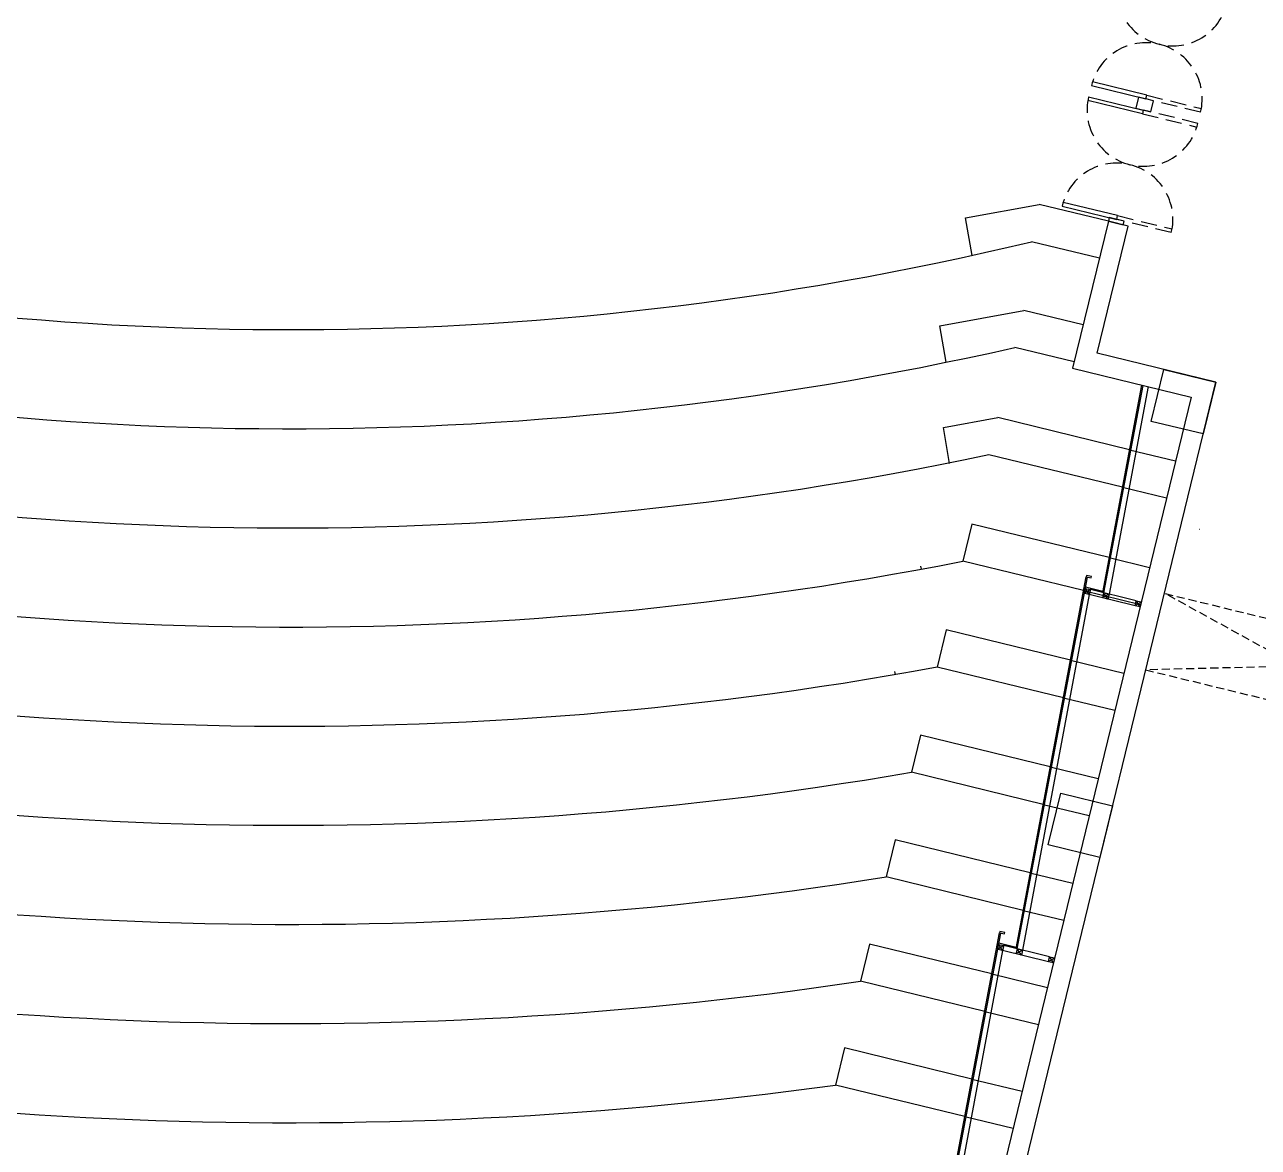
# Model space of a CAD drawing. Header units: feet. Extents: x 50754 to 76410, y 49660 to 67674.
# Drawn here: x 67124.2 to 67609.7, y 58725.9 to 59167.5 of the extents above; entities that cross this region are included whole.
import ezdxf

# ---------------------------------------------------------------- set-up
doc = ezdxf.new("R2010")
doc.units = ezdxf.units.FT
for name, pattern in [('Amconstr', [9999, 9999, 0]), ('CENTER', [2, 1.25, -0.25, 0.25, -0.25]), ('CENTER2', [28.575, 19.05, -3.175, 3.175, -3.175]), ('HIDDEN', [9.525, 6.35, -3.175])]:
    doc.linetypes.add(name, pattern=pattern)
for name, color, linetype in [('03--GRID', 8, 'CENTER2'), ('06--LINE-1 HID', 2, 'HIDDEN'), ('arch-win', 40, 'Continuous'), ('COL', 6, 'Continuous'), ('E--CONCRETE-1', 6, 'Continuous'), ('F--BLOCKWALL-3', 253, 'Continuous'), ('L--DOORS-1', 1, 'Continuous'), ('M--STAIR', 2, 'Continuous'), ('M--STAIR IDD', 1, 'HIDDEN'), ('ONELIB-LABCLASSSTRUCTURE', 1, 'Continuous'), ('WALL', 4, 'Continuous')]:
    doc.layers.add(name, color=color, linetype=linetype)

# ---------------------------------------------------------------- blocks, each defined once
blk = doc.blocks.new('A$C2b783d29')
at = {"layer": '03--GRID', "color": 253, "linetype": 'CENTER', "ltscale": 2}
for p, q in [((1358.4, 413.74, 0.04), (1360.4, 415.85, 0.04)), ((1360.4, 413.74, 0.04), (1358.4, 415.74, 0.04)), ((1502.54, 413.74, 0.04), (1504.54, 415.85, 0.04)), ((1504.54, 413.74, 0.04), (1502.54, 415.74, 0.04)), ((1358.4, 406.15), (1360.4, 408.27)), ((1360.4, 406.15), (1358.4, 408.27)), ((1502.54, 406.18), (1504.54, 408.29)), ((1504.54, 406.18), (1502.54, 408.29)), ((1358.4, 393.14, 0.15), (1360.4, 395.14, 0.15)), ((1360.4, 393.14, 0.15), (1358.4, 395.14, 0.15)), ((1502.54, 393.14, 0.15), (1504.54, 395.14, 0.15)), ((1504.54, 393.14, 0.15), (1502.54, 395.14, 0.15))]:
    blk.add_line(p, q, dxfattribs=at)
at = {"layer": '06--LINE-1 HID', "color": 253, "ltscale": 0.5}
for p, q in [((1479, 385.18), (1479, 270.18)), ((1510, 270.18), (1479, 385.18)), ((1479, 270.18), (1510, 384.88)), ((1510, 384.88), (1510, 270.18))]:
    blk.add_line(p, q, dxfattribs=at)
at = {"layer": 'arch-win', "color": 253}
for p, q in [((1216.25, 408.79, 0.11), (1364.9, 416.58, 0.11)), ((1216.25, 408.29, 0.11), (1364.92, 416.08, 0.11)), ((1358.4, 413.74), (1216.25, 406.18)), ((1291.44, 412.73), (1291.44, 393.18)), ((1306.44, 413.52), (1306.44, 393.18)), ((1333.46, 414.94), (1333.46, 393.18)), ((1348.46, 415.72), (1348.46, 393.18)), ((1358.4, 415.74), (1360.4, 415.85)), ((1358.4, 413.74), (1358.4, 415.74)), ((1358.4, 395.18), (1358.4, 413.74)), ((1360.4, 413.74), (1358.4, 413.74)), ((1360.4, 408.79, 0.11), (1509.04, 416.58, 0.11)), ((1360.4, 408.29, 0.11), (1509.07, 416.08, 0.11)), ((1360.4, 415.85), (1360.4, 413.74)), ((1360.4, 395.18), (1360.4, 413.74)), ((1502.54, 413.74), (1360.4, 406.15)), ((1360.9, 408.82, -0.03), (1360.9, 415.87, 0.01)), ((1365.4, 416.61, 0.11), (1364.9, 416.58, 0.11)), ((1364.9, 416.58, 0.11), (1365, 414.59, 0.11)), ((1365, 414.59, 0.11), (1365.5, 414.61, 0.11)), ((1365.5, 414.61, 0.11), (1365.4, 416.61, 0.11)), ((1460.68, 414.05), (1460.68, 393.18)), ((1475.68, 414.84), (1475.68, 393.18)), ((1502.54, 415.74), (1504.54, 415.85)), ((1502.54, 413.74), (1502.54, 415.74)), ((1502.54, 395.18), (1502.54, 413.74)), ((1504.54, 413.74), (1502.54, 413.74)), ((1503.54, 416.3), (1503.54, 393.18)), ((1504.54, 415.85), (1504.54, 413.74)), ((1504.54, 395.18), (1504.54, 413.74)), ((1504.54, 408.79, 0.11), (1587.5, 413.14, 0.11)), ((1505.04, 408.82, -0.03), (1505.04, 415.87, 0.01)), ((1509.54, 416.61, 0.11), (1509.04, 416.58, 0.11)), ((1509.04, 416.58, 0.11), (1509.15, 414.59, 0.11)), ((1509.15, 414.59, 0.11), (1509.65, 414.61, 0.11)), ((1509.65, 414.61, 0.11), (1509.54, 416.61, 0.11)), ((1358.4, 408.27), (1360.4, 408.27)), ((1358.4, 406.15), (1358.4, 408.27)), ((1360.4, 408.27), (1360.4, 406.15)), ((1375.67, 409.59), (1375.67, 393.18)), ((1390.67, 410.54), (1390.67, 393.18)), ((1418.07, 411.82), (1418.07, 393.18)), ((1433.07, 412.6), (1433.07, 393.18)), ((1502.54, 408.29), (1504.54, 408.29)), ((1502.54, 406.18), (1502.54, 408.29)), ((1504.54, 408.29, 0.11), (1587.5, 412.64, 0.11)), ((1587.5, 410.59), (1504.54, 406.18)), ((1504.54, 408.29), (1504.54, 406.18)), ((1518.54, 409.53), (1518.54, 393.18)), ((1546.65, 411), (1546.65, 393.18)), ((1561.65, 411.79), (1561.65, 393.18)), ((1360.4, 406.15), (1358.4, 406.15)), ((1504.54, 406.18), (1502.54, 406.18)), ((1358.4, 395.18), (1360.4, 395.18)), ((1358.4, 393.18), (1358.4, 395.18)), ((1360.4, 395.18), (1360.4, 393.18)), ((1502.54, 395.18), (1504.54, 395.18)), ((1502.54, 393.18), (1502.54, 395.18)), ((1504.54, 395.18), (1504.54, 393.18)), ((1360.4, 393.18), (1358.4, 393.18)), ((1504.54, 393.18), (1502.54, 393.18))]:
    blk.add_line(p, q, dxfattribs=at)
at = {"layer": 'COL', "color": 253}
for p, q in [((1403, 406.18, 0.11), (1424, 406.18, 0.11)), ((1403, 385.18, 0.11), (1403, 406.18, 0.11)), ((1424, 406.18, 0.11), (1424, 385.18, 0.11)), ((1574.5, 406.18), (1595.5, 406.18)), ((1574.5, 385.18), (1574.5, 406.18)), ((1595.5, 406.18), (1595.5, 385.18)), ((1424, 385.18, 0.11), (1403, 385.18, 0.11)), ((1595.5, 385.18), (1574.5, 385.18))]:
    blk.add_line(p, q, dxfattribs=at)
at = {"layer": 'E--CONCRETE-1', "color": 253}
for p, q in [((1454.95, 481.09), (1453.9, 480.57)), ((1497.66, 480.91), (1496.6, 480.39))]:
    blk.add_line(p, q, dxfattribs=at)
at = {"layer": 'F--BLOCKWALL-3', "color": 253}
for p, q in [((1647, 441.18), (1587.5, 441.18)), ((1587.5, 441.18), (1587.5, 393.18)), ((1647, 433.18), (1647, 441.18)), ((1647, 441.18), (1647, 441.18)), ((1595.5, 385.18), (1595.5, 433.18)), ((1595.5, 433.18), (1647, 433.18)), ((1587.5, 393.18), (1201.86, 393.18)), ((870, 385.18), (1595.5, 385.18))]:
    blk.add_line(p, q, dxfattribs=at)
for radius, start, end in [(1647, 159.52626, 200.47374), (1641, 159.48846, 200.51154)]:
    blk.add_arc((2744.83, 1040.18), radius, start, end, dxfattribs=at)
at = {"layer": 'L--DOORS-1', "color": 253}
for p, q in [((1648.5, 460.3), (1648.5, 438.18)), ((1650, 438.18), (1650, 460.25)), ((1691.25, 438.18), (1691.25, 460.25)), ((1692.75, 460.3), (1692.75, 438.18)), ((1697.25, 460.3), (1697.25, 438.18)), ((1698.75, 438.18), (1698.75, 460.25)), ((1648.5, 441.18), (1647, 441.18)), ((1647, 441.18), (1647, 435.18)), ((1648.5, 435.18), (1648.5, 441.18)), ((1648.5, 438.18), (1650, 438.18)), ((1692.75, 438.18), (1691.25, 438.18)), ((1697.25, 441.18), (1692.75, 441.18)), ((1692.75, 441.18), (1692.75, 435.18)), ((1697.25, 435.18), (1697.25, 441.18)), ((1697.25, 438.18), (1698.75, 438.18)), ((1647, 435.18), (1648.5, 435.18)), ((1692.75, 435.18), (1697.25, 435.18))]:
    blk.add_line(p, q, dxfattribs=at)
at = {"layer": 'L--DOORS-1', "color": 253, "linetype": 'HIDDEN'}
for p, q in [((1648.5, 416.05), (1648.5, 438.18)), ((1648.5, 438.18), (1650, 438.18)), ((1650, 438.18), (1650, 416.11)), ((1692.75, 438.18), (1691.25, 438.18)), ((1691.25, 438.18), (1691.25, 416.11)), ((1692.75, 416.05), (1692.75, 438.18)), ((1697.25, 416.05), (1697.25, 438.18)), ((1697.25, 438.18), (1698.75, 438.18)), ((1698.75, 438.18), (1698.75, 416.11))]:
    blk.add_line(p, q, dxfattribs=at)
for centre, start, end in [((1648.5, 438.18), 270, 90), ((1692.75, 438.18), 90, 270), ((1697.25, 438.18), 270, 90), ((1741.5, 438.18), 90, 270)]:
    blk.add_arc(centre, 22.12, start, end, dxfattribs=at)
at = {"layer": 'M--STAIR', "color": 253}
for p, q in [((1578.02, 490.03), (1591.39, 495.85)), ((1591.39, 495.85), (1605.06, 465.18)), ((1621.24, 490.13), (1635, 496.13)), ((1635, 496.13), (1647, 469.23)), ((1539.68, 479.37), (1552.79, 485.07)), ((1552.79, 485.07), (1561.65, 465.18)), ((1632, 441.18), (1632, 468.68)), ((1647, 441.18), (1647, 469.23)), ((1291.44, 412.73), (1291.44, 465.18)), ((1306.44, 465.18), (1291.44, 465.18)), ((1306.44, 413.52), (1306.44, 465.18)), ((1333.46, 414.94), (1333.46, 465.18)), ((1348.46, 465.18), (1333.46, 465.18)), ((1348.46, 415.72), (1348.46, 465.18)), ((1375.67, 409.59), (1375.67, 465.18)), ((1390.67, 465.18), (1375.67, 465.18)), ((1390.67, 410.38), (1390.67, 465.18)), ((1418.07, 411.82), (1418.07, 465.18)), ((1433.07, 465.18), (1418.07, 465.18)), ((1433.07, 412.6), (1433.07, 465.18)), ((1460.68, 414.05), (1460.68, 465.18)), ((1475.68, 465.18), (1460.68, 465.18)), ((1475.68, 414.84), (1475.68, 465.18)), ((1503.54, 416.3), (1503.54, 465.18)), ((1518.54, 465.18), (1503.54, 465.18)), ((1518.54, 409.53), (1518.54, 465.18)), ((1546.65, 411), (1546.65, 465.18)), ((1561.65, 411.79), (1561.65, 465.18)), ((1590.06, 441.18), (1590.06, 465.18)), ((1605.06, 441.18), (1605.06, 465.18))]:
    blk.add_line(p, q, dxfattribs=at)
for radius, start, end in [(1602, 158.96573, 201.03427), (1563, 158.41493, 201.58507), (1524, 157.83367, 202.16633), (1485, 157.21928, 202.78072), (1446, 156.56873, 203.43127), (1407, 155.87863, 204.12137), (1368, 155.1451, 204.8549), (1329, 154.36376, 205.63624), (1290, 153.52954, 206.47046), (1251, 152.63662, 207.18311)]:
    blk.add_arc((2744.83, 1040.18), radius, start, end, dxfattribs=at)
at = {"layer": 'M--STAIR IDD', "color": 253, "ltscale": 2}
for radius, start, end in [(1836, 161.74897, 198.25103), (1797, 161.33842, 198.66158), (1758, 160.90859, 199.09141)]:
    blk.add_arc((2744.83, 1040.18), radius, start, end, dxfattribs=at)
at = {"layer": 'ONELIB-LABCLASSSTRUCTURE', "color": 253, "linetype": 'Continuous'}
blk.add_line((1537.78, 377.62, -0.02), (1537.78, 377.53, -0.02), dxfattribs=at)

msp = doc.modelspace()

# ---------------------------------------------------------------- block references
at = {"layer": 'WALL', "color": 253, "linetype": 'Amconstr', "lineweight": 25, "rotation": 76.31633277806492}
msp.add_blockref('A$C2b783d29', (67589.70836, 57385.58811, 0.01704), dxfattribs=at)

doc.saveas('drawing.dxf')
